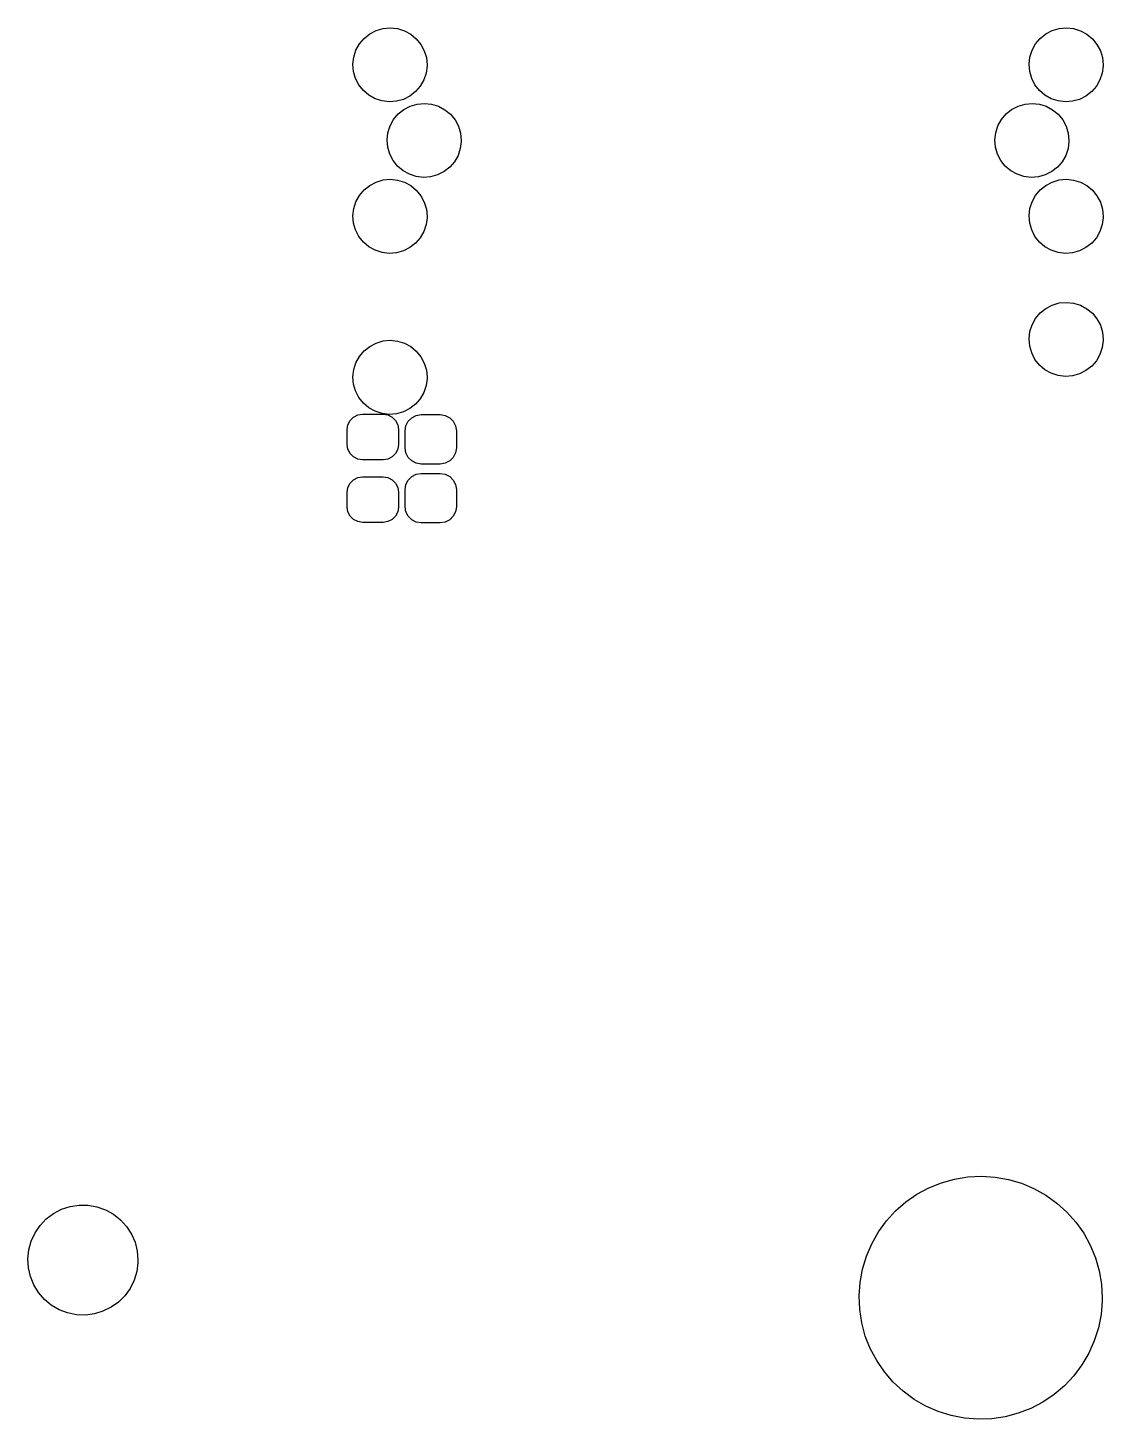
# Model space of a CAD drawing. Extents: x 2.42 to 5.08, y -5.33 to -2.67.
# Drawn here: x 3.962 to 5.077, y -5.326 to -3.883 of the extents above; entities that cross this region are included whole.
import ezdxf

# ---------------------------------------------------------------- set-up
doc = ezdxf.new("R2010")
doc.units = 0
doc.header["$MEASUREMENT"] = 0
doc.layers.add('BLACK', color=7, linetype='CONTINUOUS')

msp = doc.modelspace()

# ---------------------------------------------------------------- linework, layer by layer
at = {"layer": 'BLACK', "linetype": 'CONTINUOUS'}
for p, q in [((4.30613, -3.89997), (4.31095, -3.89423)), ((4.31095, -3.89423), (4.31679, -3.88953)), ((4.31679, -3.88953), (4.32343, -3.88606)), ((4.32343, -3.88606), (4.33061, -3.88395)), ((4.33061, -3.88395), (4.33807, -3.88327)), ((4.33807, -3.88327), (4.34552, -3.88405)), ((4.34552, -3.88405), (4.35268, -3.88627)), ((4.35268, -3.88627), (4.35927, -3.88983)), ((4.35927, -3.88983), (4.36504, -3.89461)), ((4.36504, -3.89461), (4.36978, -3.90041)), ((5.00692, -3.89997), (5.01174, -3.89423)), ((5.01174, -3.89423), (5.01758, -3.88953)), ((5.01758, -3.88953), (5.02421, -3.88606)), ((5.02421, -3.88606), (5.0314, -3.88395)), ((5.0314, -3.88395), (5.03886, -3.88327)), ((5.03886, -3.88327), (5.04631, -3.88405)), ((5.04631, -3.88405), (5.05347, -3.88627)), ((5.05347, -3.88627), (5.06006, -3.88983)), ((5.06006, -3.88983), (5.06583, -3.89461)), ((5.06583, -3.89461), (5.07057, -3.90041)), ((4.30026, -3.91367), (4.30252, -3.90653)), ((4.30252, -3.90653), (4.30613, -3.89997)), ((4.36978, -3.90041), (4.3733, -3.90703)), ((4.3733, -3.90703), (4.37546, -3.9142)), ((5.00105, -3.91367), (5.00331, -3.90653)), ((5.00331, -3.90653), (5.00692, -3.89997)), ((5.07057, -3.90041), (5.07408, -3.90703)), ((5.07408, -3.90703), (5.07625, -3.9142)), ((4.29942, -3.92112), (4.30026, -3.91367)), ((4.30005, -3.92858), (4.29942, -3.92112)), ((4.37618, -3.92273), (4.37524, -3.93016)), ((4.37546, -3.9142), (4.37619, -3.92165)), ((4.37619, -3.92165), (4.37618, -3.92273)), ((5.00021, -3.92112), (5.00105, -3.91367)), ((5.00084, -3.92858), (5.00021, -3.92112)), ((5.07696, -3.92273), (5.07603, -3.93016)), ((5.07625, -3.9142), (5.07698, -3.92165)), ((5.07698, -3.92165), (5.07696, -3.92273)), ((4.30212, -3.93578), (4.30005, -3.92858)), ((4.30554, -3.94245), (4.30212, -3.93578)), ((4.37287, -3.93727), (4.36917, -3.94378)), ((4.37524, -3.93016), (4.37287, -3.93727)), ((5.0029, -3.93578), (5.00084, -3.92858)), ((5.00633, -3.94245), (5.0029, -3.93578)), ((5.07366, -3.93727), (5.06996, -3.94378)), ((5.07603, -3.93016), (5.07366, -3.93727)), ((4.31019, -3.94832), (4.30554, -3.94245)), ((4.3159, -3.95317), (4.31019, -3.94832)), ((4.36428, -3.94945), (4.35837, -3.95406)), ((4.36917, -3.94378), (4.36428, -3.94945)), ((5.01098, -3.94832), (5.00633, -3.94245)), ((5.01669, -3.95317), (5.01098, -3.94832)), ((5.06507, -3.94945), (5.05916, -3.95406)), ((5.06996, -3.94378), (5.06507, -3.94945)), ((4.32244, -3.95683), (4.3159, -3.95317)), ((4.32956, -3.95914), (4.32244, -3.95683)), ((4.337, -3.96003), (4.32956, -3.95914)), ((4.34447, -3.95946), (4.337, -3.96003)), ((4.35169, -3.95744), (4.34447, -3.95946)), ((4.35837, -3.95406), (4.35169, -3.95744)), ((4.35222, -3.96788), (4.35886, -3.96441)), ((4.35886, -3.96441), (4.36605, -3.96229)), ((4.36605, -3.96229), (4.37351, -3.96162)), ((4.37351, -3.96162), (4.38096, -3.9624)), ((4.38096, -3.9624), (4.38811, -3.96461)), ((4.38811, -3.96461), (4.3947, -3.96818)), ((4.98214, -3.96788), (4.98878, -3.96441)), ((4.98878, -3.96441), (4.99597, -3.96229)), ((4.99597, -3.96229), (5.00343, -3.96162)), ((5.00343, -3.96162), (5.01088, -3.9624)), ((5.01088, -3.9624), (5.01804, -3.96461)), ((5.02323, -3.95683), (5.01669, -3.95317)), ((5.01804, -3.96461), (5.02463, -3.96818)), ((5.03035, -3.95914), (5.02323, -3.95683)), ((5.03779, -3.96003), (5.03035, -3.95914)), ((5.04526, -3.95946), (5.03779, -3.96003)), ((5.05247, -3.95744), (5.04526, -3.95946)), ((5.05916, -3.95406), (5.05247, -3.95744)), ((4.33796, -3.98488), (4.34157, -3.97831)), ((4.34157, -3.97831), (4.34638, -3.97257)), ((4.34638, -3.97257), (4.35222, -3.96788)), ((4.3947, -3.96818), (4.40048, -3.97295)), ((4.40048, -3.97295), (4.40521, -3.97876)), ((4.40521, -3.97876), (4.40873, -3.98537)), ((4.96788, -3.98488), (4.97149, -3.97831)), ((4.97149, -3.97831), (4.9763, -3.97257)), ((4.9763, -3.97257), (4.98214, -3.96788)), ((5.02463, -3.96818), (5.0304, -3.97295)), ((5.0304, -3.97295), (5.03513, -3.97876)), ((5.03513, -3.97876), (5.03865, -3.98537)), ((4.33486, -3.99946), (4.33569, -3.99202)), ((4.33569, -3.99202), (4.33796, -3.98488)), ((4.40873, -3.98537), (4.41089, -3.99254)), ((4.41089, -3.99254), (4.41163, -4)), ((4.96478, -3.99946), (4.96561, -3.99202)), ((4.96561, -3.99202), (4.96788, -3.98488)), ((5.03865, -3.98537), (5.04082, -3.99254)), ((5.04082, -3.99254), (5.04155, -4)), ((4.33548, -4.00693), (4.33486, -3.99946)), ((4.33755, -4.01413), (4.33548, -4.00693)), ((4.41067, -4.0085), (4.40831, -4.01561)), ((4.41161, -4.00107), (4.41067, -4.0085)), ((4.41163, -4), (4.41161, -4.00107)), ((4.96541, -4.00693), (4.96478, -3.99946)), ((4.96747, -4.01413), (4.96541, -4.00693)), ((5.04059, -4.0085), (5.03823, -4.01561)), ((5.04153, -4.00107), (5.04059, -4.0085)), ((5.04155, -4), (5.04153, -4.00107)), ((4.34097, -4.02079), (4.33755, -4.01413)), ((4.34563, -4.02667), (4.34097, -4.02079)), ((4.40461, -4.02213), (4.39971, -4.0278)), ((4.40831, -4.01561), (4.40461, -4.02213)), ((4.97089, -4.02079), (4.96747, -4.01413)), ((4.97555, -4.02667), (4.97089, -4.02079)), ((5.03453, -4.02213), (5.02963, -4.0278)), ((5.03823, -4.01561), (5.03453, -4.02213)), ((4.35133, -4.03152), (4.34563, -4.02667)), ((4.35787, -4.03518), (4.35133, -4.03152)), ((4.365, -4.03749), (4.35787, -4.03518)), ((4.37244, -4.03838), (4.365, -4.03749)), ((4.3799, -4.0378), (4.37244, -4.03838)), ((4.38712, -4.03579), (4.3799, -4.0378)), ((4.39381, -4.03241), (4.38712, -4.03579)), ((4.39971, -4.0278), (4.39381, -4.03241)), ((4.98125, -4.03152), (4.97555, -4.02667)), ((4.98779, -4.03518), (4.98125, -4.03152)), ((4.99492, -4.03749), (4.98779, -4.03518)), ((5.00236, -4.03838), (4.99492, -4.03749)), ((5.00983, -4.0378), (5.00236, -4.03838)), ((5.01704, -4.03579), (5.00983, -4.0378)), ((5.02373, -4.03241), (5.01704, -4.03579)), ((5.02963, -4.0278), (5.02373, -4.03241)), ((4.30613, -4.05705), (4.31095, -4.05131)), ((4.31095, -4.05131), (4.31679, -4.04662)), ((4.31679, -4.04662), (4.32343, -4.04315)), ((4.32343, -4.04315), (4.33061, -4.04103)), ((4.33061, -4.04103), (4.33807, -4.04036)), ((4.33807, -4.04036), (4.34552, -4.04114)), ((4.34552, -4.04114), (4.35268, -4.04335)), ((4.35268, -4.04335), (4.35927, -4.04692)), ((4.35927, -4.04692), (4.36504, -4.05169)), ((4.36504, -4.05169), (4.36978, -4.0575)), ((5.00692, -4.05705), (5.01174, -4.05131)), ((5.01174, -4.05131), (5.01758, -4.04662)), ((5.01758, -4.04662), (5.02421, -4.04315)), ((5.02421, -4.04315), (5.0314, -4.04103)), ((5.0314, -4.04103), (5.03886, -4.04036)), ((5.03886, -4.04036), (5.04631, -4.04114)), ((5.04631, -4.04114), (5.05347, -4.04335)), ((5.05347, -4.04335), (5.06006, -4.04692)), ((5.06006, -4.04692), (5.06583, -4.05169)), ((5.06583, -4.05169), (5.07057, -4.0575)), ((4.30026, -4.07076), (4.30252, -4.06362)), ((4.30252, -4.06362), (4.30613, -4.05705)), ((4.36978, -4.0575), (4.3733, -4.06411)), ((4.3733, -4.06411), (4.37546, -4.07128)), ((5.00105, -4.07076), (5.00331, -4.06362)), ((5.00331, -4.06362), (5.00692, -4.05705)), ((5.07057, -4.0575), (5.07408, -4.06411)), ((5.07408, -4.06411), (5.07625, -4.07128)), ((4.29942, -4.0782), (4.30026, -4.07076)), ((4.30005, -4.08567), (4.29942, -4.0782)), ((4.37618, -4.07981), (4.37524, -4.08724)), ((4.37546, -4.07128), (4.37619, -4.07874)), ((4.37619, -4.07874), (4.37618, -4.07981)), ((5.00021, -4.0782), (5.00105, -4.07076)), ((5.00084, -4.08567), (5.00021, -4.0782)), ((5.07696, -4.07981), (5.07603, -4.08724)), ((5.07625, -4.07128), (5.07698, -4.07874)), ((5.07698, -4.07874), (5.07696, -4.07981)), ((4.30212, -4.09287), (4.30005, -4.08567)), ((4.30554, -4.09953), (4.30212, -4.09287)), ((4.37287, -4.09435), (4.36917, -4.10087)), ((4.37524, -4.08724), (4.37287, -4.09435)), ((5.0029, -4.09287), (5.00084, -4.08567)), ((5.00633, -4.09953), (5.0029, -4.09287)), ((5.07366, -4.09435), (5.06996, -4.10087)), ((5.07603, -4.08724), (5.07366, -4.09435)), ((4.31019, -4.10541), (4.30554, -4.09953)), ((4.3159, -4.11026), (4.31019, -4.10541)), ((4.32244, -4.11392), (4.3159, -4.11026)), ((4.35837, -4.11115), (4.35169, -4.11453)), ((4.36428, -4.10654), (4.35837, -4.11115)), ((4.36917, -4.10087), (4.36428, -4.10654)), ((5.01098, -4.10541), (5.00633, -4.09953)), ((5.01669, -4.11026), (5.01098, -4.10541)), ((5.02323, -4.11392), (5.01669, -4.11026)), ((5.05916, -4.11115), (5.05247, -4.11453)), ((5.06507, -4.10654), (5.05916, -4.11115)), ((5.06996, -4.10087), (5.06507, -4.10654)), ((4.32956, -4.11623), (4.32244, -4.11392)), ((4.337, -4.11712), (4.32956, -4.11623)), ((4.34447, -4.11654), (4.337, -4.11712)), ((4.35169, -4.11453), (4.34447, -4.11654)), ((5.03035, -4.11623), (5.02323, -4.11392)), ((5.03779, -4.11712), (5.03035, -4.11623)), ((5.04526, -4.11654), (5.03779, -4.11712)), ((5.05247, -4.11453), (5.04526, -4.11654)), ((5.02421, -4.17071), (5.0314, -4.16859)), ((5.0314, -4.16859), (5.03886, -4.16791)), ((5.03886, -4.16791), (5.04631, -4.1687)), ((5.04631, -4.1687), (5.05347, -4.17091)), ((5.00692, -4.18461), (5.01174, -4.17887)), ((5.01174, -4.17887), (5.01758, -4.17418)), ((5.01758, -4.17418), (5.02421, -4.17071)), ((5.05347, -4.17091), (5.06006, -4.17448)), ((5.06006, -4.17448), (5.06583, -4.17925)), ((5.06583, -4.17925), (5.07057, -4.18506)), ((5.00105, -4.19832), (5.00331, -4.19118)), ((5.00331, -4.19118), (5.00692, -4.18461)), ((5.07057, -4.18506), (5.07408, -4.19167)), ((5.07408, -4.19167), (5.07625, -4.19884)), ((4.31679, -4.21355), (4.32343, -4.21008)), ((4.32343, -4.21008), (4.33061, -4.20796)), ((4.33061, -4.20796), (4.33807, -4.20728)), ((4.33807, -4.20728), (4.34552, -4.20807)), ((4.34552, -4.20807), (4.35268, -4.21028)), ((4.35268, -4.21028), (4.35927, -4.21385)), ((5.00021, -4.20576), (5.00105, -4.19832)), ((5.00084, -4.21323), (5.00021, -4.20576)), ((5.07696, -4.20737), (5.07603, -4.2148)), ((5.07625, -4.19884), (5.07698, -4.2063)), ((5.07698, -4.2063), (5.07696, -4.20737)), ((4.30252, -4.23055), (4.30613, -4.22398)), ((4.30613, -4.22398), (4.31095, -4.21824)), ((4.31095, -4.21824), (4.31679, -4.21355)), ((4.35927, -4.21385), (4.36504, -4.21862)), ((4.36504, -4.21862), (4.36978, -4.22443)), ((4.36978, -4.22443), (4.3733, -4.23104)), ((5.0029, -4.22043), (5.00084, -4.21323)), ((5.00633, -4.22709), (5.0029, -4.22043)), ((5.07366, -4.22191), (5.06996, -4.22843)), ((5.07603, -4.2148), (5.07366, -4.22191)), ((4.29942, -4.24513), (4.30026, -4.23769)), ((4.30026, -4.23769), (4.30252, -4.23055)), ((4.3733, -4.23104), (4.37546, -4.23821)), ((4.37546, -4.23821), (4.37619, -4.24567)), ((5.01098, -4.23296), (5.00633, -4.22709)), ((5.01669, -4.23782), (5.01098, -4.23296)), ((5.02323, -4.24147), (5.01669, -4.23782)), ((5.03035, -4.24379), (5.02323, -4.24147)), ((5.05916, -4.23871), (5.05247, -4.24209)), ((5.06507, -4.2341), (5.05916, -4.23871)), ((5.06996, -4.22843), (5.06507, -4.2341)), ((4.30005, -4.2526), (4.29942, -4.24513)), ((4.30212, -4.2598), (4.30005, -4.2526)), ((4.37524, -4.25417), (4.37287, -4.26128)), ((4.37618, -4.24674), (4.37524, -4.25417)), ((4.37619, -4.24567), (4.37618, -4.24674)), ((5.03779, -4.24468), (5.03035, -4.24379)), ((5.04526, -4.2441), (5.03779, -4.24468)), ((5.05247, -4.24209), (5.04526, -4.2441)), ((4.30554, -4.26646), (4.30212, -4.2598)), ((4.31019, -4.27233), (4.30554, -4.26646)), ((4.36917, -4.2678), (4.36428, -4.27347)), ((4.37287, -4.26128), (4.36917, -4.2678)), ((4.29992, -4.28691), (4.30431, -4.28467)), ((4.30431, -4.28467), (4.30917, -4.2839)), ((4.30917, -4.2839), (4.33083, -4.2839)), ((4.3159, -4.27719), (4.31019, -4.27233)), ((4.32244, -4.28084), (4.3159, -4.27719)), ((4.32956, -4.28316), (4.32244, -4.28084)), ((4.337, -4.28405), (4.32956, -4.28316)), ((4.33083, -4.2839), (4.33569, -4.28467)), ((4.33569, -4.28467), (4.34008, -4.28691)), ((4.34447, -4.28347), (4.337, -4.28405)), ((4.35169, -4.28146), (4.34447, -4.28347)), ((4.35837, -4.27808), (4.35169, -4.28146)), ((4.36428, -4.27347), (4.35837, -4.27808)), ((4.36499, -4.28519), (4.37016, -4.28437)), ((4.37016, -4.28437), (4.38984, -4.28437)), ((4.38984, -4.28437), (4.39501, -4.28519)), ((4.29343, -4.29965), (4.2942, -4.29478)), ((4.2942, -4.29478), (4.29643, -4.29039)), ((4.29643, -4.29039), (4.29992, -4.28691)), ((4.34008, -4.28691), (4.34357, -4.29039)), ((4.34357, -4.29039), (4.3458, -4.29478)), ((4.3458, -4.29478), (4.34657, -4.29965)), ((4.35343, -4.3011), (4.35424, -4.29593)), ((4.35424, -4.29593), (4.35662, -4.29127)), ((4.35662, -4.29127), (4.36032, -4.28757)), ((4.36032, -4.28757), (4.36499, -4.28519)), ((4.39501, -4.28519), (4.39968, -4.28757)), ((4.39968, -4.28757), (4.40338, -4.29127)), ((4.40338, -4.29127), (4.40576, -4.29593)), ((4.40576, -4.29593), (4.40657, -4.3011)), ((4.29343, -4.31539), (4.29343, -4.29965)), ((4.34657, -4.29965), (4.34657, -4.31539)), ((4.35343, -4.31882), (4.35343, -4.3011)), ((4.40657, -4.3011), (4.40657, -4.31882)), ((4.2942, -4.32026), (4.29343, -4.31539)), ((4.29643, -4.32465), (4.2942, -4.32026)), ((4.29992, -4.32813), (4.29643, -4.32465)), ((4.34357, -4.32465), (4.34008, -4.32813)), ((4.3458, -4.32026), (4.34357, -4.32465)), ((4.34657, -4.31539), (4.3458, -4.32026)), ((4.35424, -4.32399), (4.35343, -4.31882)), ((4.35662, -4.32865), (4.35424, -4.32399)), ((4.40576, -4.32399), (4.40338, -4.32865)), ((4.40657, -4.31882), (4.40576, -4.32399)), ((4.30431, -4.33037), (4.29992, -4.32813)), ((4.30917, -4.33114), (4.30431, -4.33037)), ((4.33083, -4.33114), (4.30917, -4.33114)), ((4.33569, -4.33037), (4.33083, -4.33114)), ((4.34008, -4.32813), (4.33569, -4.33037)), ((4.36032, -4.33236), (4.35662, -4.32865)), ((4.36499, -4.33473), (4.36032, -4.33236)), ((4.37016, -4.33555), (4.36499, -4.33473)), ((4.38984, -4.33555), (4.37016, -4.33555)), ((4.39501, -4.33473), (4.38984, -4.33555)), ((4.39968, -4.33236), (4.39501, -4.33473)), ((4.40338, -4.32865), (4.39968, -4.33236)), ((4.2942, -4.35974), (4.29643, -4.35535)), ((4.29643, -4.35535), (4.29992, -4.35187)), ((4.29992, -4.35187), (4.30431, -4.34963)), ((4.30431, -4.34963), (4.30917, -4.34886)), ((4.30917, -4.34886), (4.33083, -4.34886)), ((4.33083, -4.34886), (4.33569, -4.34963)), ((4.33569, -4.34963), (4.34008, -4.35187)), ((4.34008, -4.35187), (4.34357, -4.35535)), ((4.34357, -4.35535), (4.3458, -4.35974)), ((4.35424, -4.35696), (4.35662, -4.35229)), ((4.35662, -4.35229), (4.36032, -4.34859)), ((4.36032, -4.34859), (4.36499, -4.34621)), ((4.36499, -4.34621), (4.37016, -4.34539)), ((4.37016, -4.34539), (4.38984, -4.34539)), ((4.38984, -4.34539), (4.39501, -4.34621)), ((4.39501, -4.34621), (4.39968, -4.34859)), ((4.39968, -4.34859), (4.40338, -4.35229)), ((4.40338, -4.35229), (4.40576, -4.35696)), ((4.29343, -4.36461), (4.2942, -4.35974)), ((4.29343, -4.38035), (4.29343, -4.36461)), ((4.3458, -4.35974), (4.34657, -4.36461)), ((4.34657, -4.36461), (4.34657, -4.38035)), ((4.35343, -4.36213), (4.35424, -4.35696)), ((4.35343, -4.37984), (4.35343, -4.36213)), ((4.40576, -4.35696), (4.40657, -4.36213)), ((4.40657, -4.36213), (4.40657, -4.37984)), ((4.2942, -4.38522), (4.29343, -4.38035)), ((4.29643, -4.38961), (4.2942, -4.38522)), ((4.3458, -4.38522), (4.34357, -4.38961)), ((4.34657, -4.38035), (4.3458, -4.38522)), ((4.35424, -4.38501), (4.35343, -4.37984)), ((4.35662, -4.38968), (4.35424, -4.38501)), ((4.40576, -4.38501), (4.40338, -4.38968)), ((4.40657, -4.37984), (4.40576, -4.38501)), ((4.29992, -4.39309), (4.29643, -4.38961)), ((4.30431, -4.39533), (4.29992, -4.39309)), ((4.30917, -4.3961), (4.30431, -4.39533)), ((4.33083, -4.3961), (4.30917, -4.3961)), ((4.33569, -4.39533), (4.33083, -4.3961)), ((4.34008, -4.39309), (4.33569, -4.39533)), ((4.34357, -4.38961), (4.34008, -4.39309)), ((4.36032, -4.39338), (4.35662, -4.38968)), ((4.36499, -4.39576), (4.36032, -4.39338)), ((4.37016, -4.39657), (4.36499, -4.39576)), ((4.38984, -4.39657), (4.37016, -4.39657)), ((4.39501, -4.39576), (4.38984, -4.39657)), ((4.39968, -4.39338), (4.39501, -4.39576)), ((4.40338, -4.38968), (4.39968, -4.39338)), ((4.9094, -5.08074), (4.92295, -5.07695)), ((4.92295, -5.07695), (4.93683, -5.07471)), ((4.93683, -5.07471), (4.95088, -5.07402)), ((4.95088, -5.07402), (4.96492, -5.0749)), ((4.96492, -5.0749), (4.97877, -5.07734)), ((4.97877, -5.07734), (4.99226, -5.08132)), ((4.88399, -5.0927), (4.89636, -5.08601)), ((4.89636, -5.08601), (4.9094, -5.08074)), ((4.99226, -5.08132), (5.00523, -5.08677)), ((5.00523, -5.08677), (5.01751, -5.09363)), ((3.99737, -5.10832), (4.00626, -5.10541)), ((4.00626, -5.10541), (4.01551, -5.104)), ((4.01551, -5.104), (4.02486, -5.10411)), ((4.02486, -5.10411), (4.03407, -5.10575)), ((4.03407, -5.10575), (4.04289, -5.10888)), ((4.86185, -5.10999), (4.87244, -5.10072)), ((4.87244, -5.10072), (4.88399, -5.0927)), ((5.01751, -5.09363), (5.02894, -5.10182)), ((5.02894, -5.10182), (5.03939, -5.11123)), ((3.97512, -5.12502), (3.98159, -5.11826)), ((3.98159, -5.11826), (3.98907, -5.11264)), ((3.98907, -5.11264), (3.99737, -5.10832)), ((4.04289, -5.10888), (4.05108, -5.1134)), ((4.05108, -5.1134), (4.05842, -5.11919)), ((4.05842, -5.11919), (4.06472, -5.12611)), ((4.8441, -5.13175), (4.85237, -5.12037)), ((4.85237, -5.12037), (4.86185, -5.10999)), ((5.03939, -5.11123), (5.04873, -5.12175)), ((3.96591, -5.14123), (3.96985, -5.13275)), ((3.96985, -5.13275), (3.97512, -5.12502)), ((4.06472, -5.12611), (4.0698, -5.13397)), ((4.0698, -5.13397), (4.07353, -5.14255)), ((4.83715, -5.14398), (4.8441, -5.13175)), ((5.04873, -5.12175), (5.05684, -5.13324)), ((5.05684, -5.13324), (5.06362, -5.14556)), ((3.96242, -5.15955), (3.96341, -5.15025)), ((3.96341, -5.15025), (3.96591, -5.14123)), ((4.07353, -5.14255), (4.07581, -5.15162)), ((4.83161, -5.15691), (4.83715, -5.14398)), ((5.06362, -5.14556), (5.06898, -5.15857)), ((3.96296, -5.16889), (3.96242, -5.15955)), ((4.07651, -5.16373), (4.07529, -5.17301)), ((4.07581, -5.15162), (4.07657, -5.16094)), ((4.07657, -5.16094), (4.07651, -5.16373)), ((4.82755, -5.17038), (4.83161, -5.15691)), ((5.06898, -5.15857), (5.07285, -5.17209)), ((3.96501, -5.17802), (3.96296, -5.16889)), ((3.96853, -5.18668), (3.96501, -5.17802)), ((4.07529, -5.17301), (4.07257, -5.18196)), ((4.82501, -5.18421), (4.82755, -5.17038)), ((5.07285, -5.17209), (5.0752, -5.18596)), ((3.97342, -5.19466), (3.96853, -5.18668)), ((4.06842, -5.19035), (4.06296, -5.19794)), ((4.07257, -5.18196), (4.06842, -5.19035)), ((4.82403, -5.19824), (4.82501, -5.18421)), ((5.0752, -5.18596), (5.07598, -5.2)), ((3.97955, -5.20173), (3.97342, -5.19466)), ((3.98674, -5.20771), (3.97955, -5.20173)), ((3.99482, -5.21243), (3.98674, -5.20771)), ((4.05634, -5.20455), (4.04872, -5.20998)), ((4.06296, -5.19794), (4.05634, -5.20455)), ((4.82462, -5.21229), (4.82403, -5.19824)), ((5.07594, -5.20352), (5.07476, -5.21753)), ((5.07598, -5.2), (5.07594, -5.20352)), ((4.00356, -5.21576), (3.99482, -5.21243)), ((4.01273, -5.21763), (4.00356, -5.21576)), ((4.02208, -5.21797), (4.01273, -5.21763)), ((4.03136, -5.21678), (4.02208, -5.21797)), ((4.04032, -5.2141), (4.03136, -5.21678)), ((4.04872, -5.20998), (4.04032, -5.2141)), ((4.82677, -5.22619), (4.82462, -5.21229)), ((5.07476, -5.21753), (5.07203, -5.23133)), ((4.83046, -5.23977), (4.82677, -5.22619)), ((5.07203, -5.23133), (5.06777, -5.24474)), ((4.83563, -5.25284), (4.83046, -5.23977)), ((5.06777, -5.24474), (5.06205, -5.25759)), ((4.84224, -5.26526), (4.83563, -5.25284)), ((4.85018, -5.27687), (4.84224, -5.26526)), ((5.06205, -5.25759), (5.05493, -5.26972)), ((4.85937, -5.28752), (4.85018, -5.27687)), ((5.05493, -5.26972), (5.04651, -5.28098)), ((4.86969, -5.29707), (4.85937, -5.28752)), ((5.03688, -5.29123), (5.02617, -5.30035)), ((5.04651, -5.28098), (5.03688, -5.29123)), ((4.88102, -5.30542), (4.86969, -5.29707)), ((4.8932, -5.31245), (4.88102, -5.30542)), ((5.01451, -5.30822), (5.00204, -5.31473)), ((5.02617, -5.30035), (5.01451, -5.30822)), ((4.90609, -5.31808), (4.8932, -5.31245)), ((4.91952, -5.32224), (4.90609, -5.31808)), ((4.93334, -5.32488), (4.91952, -5.32224)), ((4.97533, -5.32341), (4.96142, -5.32547)), ((4.98893, -5.31982), (4.97533, -5.32341)), ((5.00204, -5.31473), (4.98893, -5.31982)), ((4.94736, -5.32596), (4.93334, -5.32488)), ((4.96142, -5.32547), (4.94736, -5.32596))]:
    msp.add_line(p, q, dxfattribs=at)

doc.saveas('drawing.dxf')
